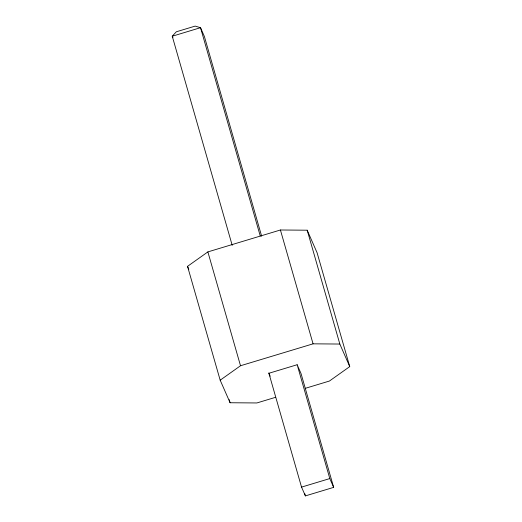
<?xml version="1.0" encoding="UTF-8"?>
<svg xmlns="http://www.w3.org/2000/svg" width="522" height="522" viewBox="0 0 522 522"><rect width="100%" height="100%" fill="white"/><g stroke="black" fill="none" stroke-linecap="round" stroke-linejoin="round"><path stroke-width="0.78" d="M275.583 397.307L256.863 402.958L230.091 402.749L220.18 380.186L187.535 266.344L207.873 251.904L280.418 229.993L307.19 230.202L317.102 252.765L349.747 366.607L329.408 381.047L305.226 388.348M220.18 380.186L240.512 365.746L313.063 343.835L339.835 344.044L349.747 366.607M297.162 364.734L268.895 373.269L301.54 487.111L305.403 495.9L333.669 487.365L301.024 373.524L297.162 364.734L329.806 478.57L333.669 487.365M301.54 487.111L329.806 478.57M172.899 37.695L172.253 36.233L176.325 31.79L195.169 26.1L200.52 27.692L204.383 36.481L261.646 236.185M268.765 372.962L270.187 376.199M187.535 266.344L188.814 269.254M307.19 230.202L339.835 344.044M280.418 229.993L313.063 343.835M260.256 236.009L200.52 27.692L172.253 36.233L232.212 245.333M304.731 493.564L305.403 495.9M207.873 251.904L240.512 365.746M229.197 399.63L230.091 402.749"/></g></svg>
